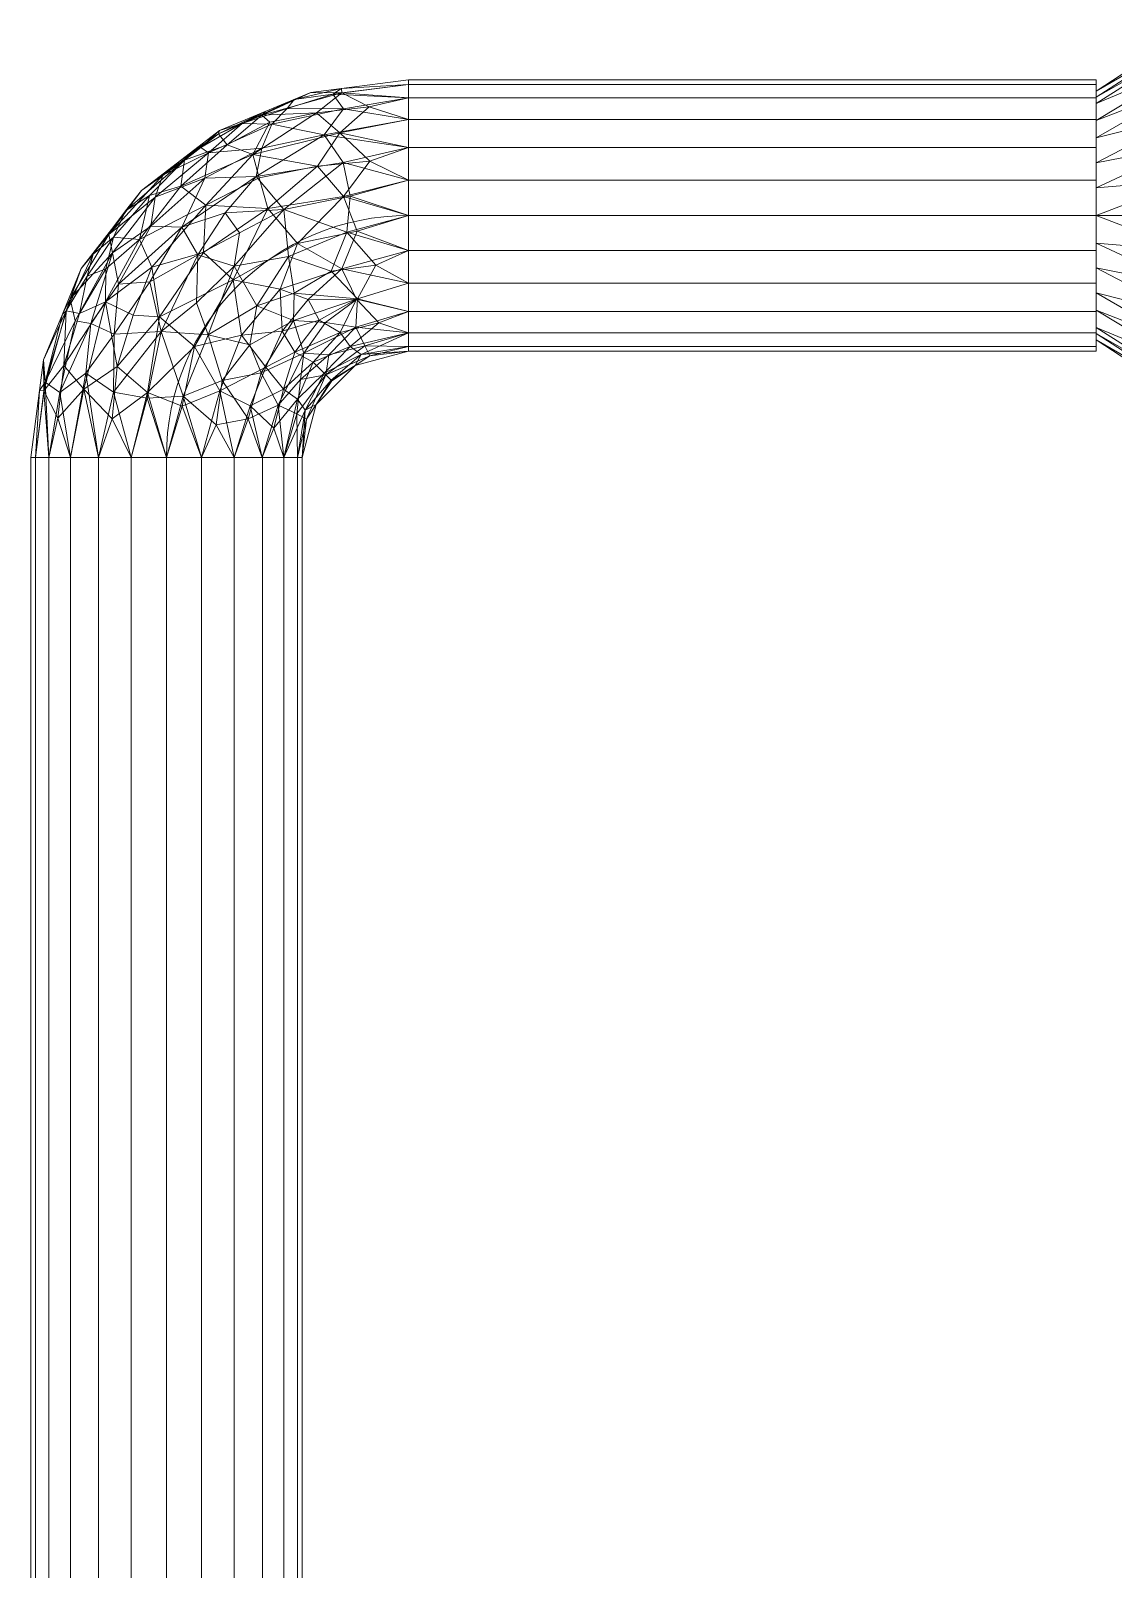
# Model space of a CAD drawing. Header units: inches. Extents: x -3033 to -2408, y 63 to 603.
# Drawn here: x -2914.29 to -2896.33, y 577.39 to 602.91 of the extents above; entities that cross this region are included whole.
import ezdxf

# ---------------------------------------------------------------- set-up
doc = ezdxf.new("R2010")
doc.units = ezdxf.units.IN
doc.header["$MEASUREMENT"] = 0
doc.layers.add('P-PIPE', color=3, linetype='Continuous', lineweight=9)
doc.layers.add('P-PIPE-CNTR', color=3, linetype='Continuous', lineweight=9)

# ---------------------------------------------------------------- blocks, each defined once
blk = doc.blocks.new('Transition - Generic - Plumbing-CW-1352572-07 - Penthouse Level')
at = {"layer": 'P-PIPE'}
mesh = blk.add_polyface(dxfattribs=at)
corners = [(0, -2.062), (0, -1.858, -0.895), (0, -1.286, -1.613), (0, -0.459, -2.011), (0, 0.459, -2.011), (0, 1.286, -1.613), (0, 1.858, -0.895), (0, 2.062), (1.531, 3.063), (1.531, 2.829, -1.172), (1.531, 2.166, -2.166), (1.531, 1.172, -2.829), (1.531, 0, -3.063), (1.531, -1.172, -2.829), (1.531, -2.166, -2.166), (1.531, -2.829, -1.172), (1.531, -3.063), (0, -1.96, -0.447), (0, -0.872, -1.812), (0, -1.572, -1.254), (1.531, -0.586, -2.946), (0, 0.872, -1.812), (0, 1.96, -0.447), (0, 1.572, -1.254), (1.531, 0.586, -2.946), (1.531, -2.946, -0.586), (1.531, -1.669, -2.497), (1.531, -2.497, -1.669), (1.531, 1.669, -2.497), (1.531, 2.946, -0.586), (1.531, 2.497, -1.669), (0, 0, -2.011)]
mesh.append_faces([[corners[k] for k in face] for face in [(0, 25, 16), (29, 7, 8)]], dxfattribs={"vtx0": -1})
mesh.append_faces([[corners[k] for k in face] for face in [(1, 15, 17), (7, 29, 22), (26, 18, 13), (18, 26, 2), (4, 24, 31), (30, 6, 9), (20, 31, 12), (6, 30, 23)]], dxfattribs={"vtx0": -1, "vtx1": -1})
mesh.append_faces([[corners[k] for k in face] for face in [(17, 15, 25), (19, 14, 27), (5, 10, 28), (20, 3, 31), (13, 18, 3), (4, 11, 24), (10, 5, 23), (9, 6, 22), (31, 24, 12)]], dxfattribs={"vtx0": -1, "vtx2": -1})
mesh.append_faces([[corners[k] for k in face] for face in [(27, 15, 1), (1, 19, 27), (20, 13, 3), (21, 5, 28), (26, 14, 2), (30, 10, 23), (4, 21, 11), (28, 11, 21), (19, 2, 14), (0, 17, 25), (29, 9, 22)]], dxfattribs={"vtx1": -1, "vtx2": -1})
mesh = blk.add_polyface(dxfattribs=at)
corners = [(0, 2.062), (0, 1.858, 0.895), (0, 1.286, 1.613), (0, 0.459, 2.011), (0, -0.459, 2.011), (0, -1.286, 1.613), (0, -1.858, 0.895), (0, -2.062), (1.531, -3.063), (1.531, -2.829, 1.172), (1.531, -2.166, 2.166), (1.531, -1.172, 2.829), (1.531, 0, 3.063), (1.531, 1.172, 2.829), (1.531, 2.166, 2.166), (1.531, 2.829, 1.172), (1.531, 3.063), (0, 1.96, 0.447), (0, 0.872, 1.812), (0, 1.572, 1.254), (1.531, 0.586, 2.946), (0, -0.872, 1.812), (0, -1.96, 0.447), (0, -1.572, 1.254), (1.531, -0.586, 2.946), (1.531, 2.946, 0.586), (1.531, 1.669, 2.497), (1.531, 2.497, 1.669), (1.531, -1.669, 2.497), (1.531, -2.946, 0.586), (1.531, -2.497, 1.669), (0, 0, 2.011)]
mesh.append_faces([[corners[k] for k in face] for face in [(0, 25, 16), (29, 7, 8)]], dxfattribs={"vtx0": -1})
mesh.append_faces([[corners[k] for k in face] for face in [(1, 15, 17), (7, 29, 22), (26, 18, 13), (18, 26, 2), (4, 24, 31), (30, 6, 9), (20, 31, 12), (6, 30, 23)]], dxfattribs={"vtx0": -1, "vtx1": -1})
mesh.append_faces([[corners[k] for k in face] for face in [(17, 15, 25), (19, 14, 27), (5, 10, 28), (20, 3, 31), (13, 18, 3), (4, 11, 24), (10, 5, 23), (9, 6, 22), (31, 24, 12)]], dxfattribs={"vtx0": -1, "vtx2": -1})
mesh.append_faces([[corners[k] for k in face] for face in [(27, 15, 1), (1, 19, 27), (20, 13, 3), (21, 5, 28), (26, 14, 2), (30, 10, 23), (4, 21, 11), (28, 11, 21), (19, 2, 14), (0, 17, 25), (29, 9, 22)]], dxfattribs={"vtx1": -1, "vtx2": -1})
mesh = blk.add_polyface(dxfattribs=at)
corners = [(1.531, -3.063), (1.531, -2.829, -1.172), (1.531, -2.166, -2.166), (1.531, -1.172, -2.829), (1.531, 0, -3.063), (1.531, 1.172, -2.829), (1.531, 2.166, -2.166), (1.531, 2.829, -1.172), (1.531, 3.063), (1.531, 2.829, 1.172), (1.531, 2.166, 2.166), (1.531, 1.172, 2.829), (1.531, 0, 3.063), (1.531, -1.172, 2.829), (1.531, -2.166, 2.166), (1.531, -2.829, 1.172)]
mesh.append_faces([[corners[k] for k in face] for face in [(0, 13, 14, 15)]], dxfattribs={"vtx0": -1})
mesh.append_faces([[corners[k] for k in face] for face in [(7, 3, 4)]], dxfattribs={"vtx0": -1, "vtx2": -1})
mesh.append_faces([[corners[k] for k in face] for face in [(7, 10, 11, 0), (7, 0, 1, 3)]], dxfattribs={"vtx0": -1, "vtx2": -1, "vtx3": -1})
mesh.append_faces([[corners[k] for k in face] for face in [(0, 11, 12, 13)]], dxfattribs={"vtx0": -1, "vtx3": -1})
mesh.append_faces([[corners[k] for k in face] for face in [(9, 10, 7, 8), (2, 3, 1), (6, 7, 4, 5)]], dxfattribs={"vtx1": -1})
mesh = blk.add_polyface(dxfattribs=at)
corners = [(0, -2.062), (0, -1.858, 0.895), (0, -1.286, 1.613), (0, -0.459, 2.011), (0, 0.459, 2.011), (0, 1.286, 1.613), (0, 1.858, 0.895), (0, 2.062), (0, 1.858, -0.895), (0, 1.286, -1.613), (0, 0.459, -2.011), (0, -0.459, -2.011), (0, -1.286, -1.613), (0, -1.858, -0.895)]
mesh.append_faces([[corners[k] for k in face] for face in [(11, 7, 8)]], dxfattribs={"vtx0": -1, "vtx2": -1})
mesh.append_faces([[corners[k] for k in face] for face in [(13, 2, 3, 7)]], dxfattribs={"vtx0": -1, "vtx2": -1, "vtx3": -1})
mesh.append_faces([[corners[k] for k in face] for face in [(7, 3, 4, 5)]], dxfattribs={"vtx0": -1, "vtx3": -1})
mesh.append_faces([[corners[k] for k in face] for face in [(1, 2, 13, 0)]], dxfattribs={"vtx1": -1})
mesh.append_faces([[corners[k] for k in face] for face in [(5, 6, 7)]], dxfattribs={"vtx2": -1})
mesh.append_faces([[corners[k] for k in face] for face in [(11, 12, 13, 7)]], dxfattribs={"vtx2": -1, "vtx3": -1})
mesh.append_faces([[corners[k] for k in face] for face in [(8, 9, 10, 11)]], dxfattribs={"vtx3": -1})
blk = doc.blocks.new('Elbow - Welded - Generic - Standard-1101236-07 - Penthouse Level')
at = {"layer": 'P-PIPE'}
mesh = blk.add_polyface(dxfattribs=at)
corners = [(-2.25, 4.016), (-2.487, 3.133), (-3.133, 2.487), (-4.016, 2.25), (-4.016, 2.173, 0.582), (-4.016, 1.949, 1.125), (-4.016, 1.591, 1.591), (-4.016, 1.125, 1.949), (-4.016, 0.582, 2.173), (-4.016, 0, 2.25), (-4.016, -0.582, 2.173), (-4.016, -1.125, 1.949), (-4.016, -1.591, 1.591), (-4.016, -1.949, 1.125), (-4.016, -2.173, 0.582), (-4.016, -2.25), (-2.394, -2.036), (-0.883, -1.411), (0.415, -0.415), (1.411, 0.883), (2.036, 2.394), (2.25, 4.016), (2.173, 4.016, 0.582), (1.949, 4.016, 1.125), (1.591, 4.016, 1.591), (1.125, 4.016, 1.949), (0.582, 4.016, 2.173), (0, 4.016, 2.25), (-0.582, 4.016, 2.173), (-1.125, 4.016, 1.949), (-1.591, 4.016, 1.591), (-1.949, 4.016, 1.125), (-2.173, 4.016, 0.582), (-0.254, 0.196, 1.804), (-1.498, 1.498, 2.204), (-2.28, 2.284, 1.618), (-1.75, -1.511, 1.109), (1.511, 1.75, 1.109), (0.086, 1.923, 2.171), (-1.951, -0.096, 2.173), (-2.646, 2.646, 0.862), (-0.923, 2.735, 2.148), (-2.735, 0.923, 2.148), (-2.615, -1.334, 1.664), (1.334, 2.615, 1.664), (-2.763, -2.01, 0.698), (2.01, 2.763, 0.698), (-1.854, 3.145, 1.49), (-3.143, 1.855, 1.491), (-0.279, 2.995, 2.246), (-2.995, 0.279, 2.246), (0.796, 1.142, 1.594), (0.186, -0.305, 1.009), (-2.93, -0.877, 2.017), (-1.488, -0.645, 1.846), (0.877, 2.93, 2.017), (-2.936, -1.77, 1.251), (1.77, 2.936, 1.251), (-1.573, 2.608, 1.905), (-3.17, 1.386, 1.869), (-2.109, 1.745, 1.989), (0.321, 3.03, 2.208), (-3.046, -0.322, 2.209), (-0.692, 1.979, 2.247), (-1.125, 0.84, 2.233), (-3.291, 2.162, 0.98), (-2.162, 3.291, 0.98), (-2.742, 2.742, 0.402), (-3.377, 2.326, 0.427), (-2.326, 3.377, 0.427), (-2.024, 0.683, 2.246), (-0.637, -0.617, 1.452), (-0.699, -1.038, 0.973), (-1.257, -1.527, 0.575), (-0.234, -0.913), (0.06, -0.666, 0.51), (0.954, 0.317, 0.558), (-2.697, 2.31, 1.266), (-2.225, 2.72, 1.343), (0.891, 0.623, 1.122), (0.259, 0.18, 1.442), (1.724, 1.638), (1.595, 1.385, 0.554), (0.868, 1.969, 1.851), (0.275, 1.102, 1.921), (-0.521, 0.656, 2.091), (-0.976, -0.044, 1.987), (-1.212, 0.29, 2.155), (-1.358, 3.374, 1.849), (-1.638, -1.724), (-2.904, -2.104), (2.104, 2.904), (-1.581, -1.118, 1.512), (-0.827, 3.475, 2.11), (-3.475, 0.827, 2.11), (1.252, 1.795, 1.473), (-1.387, 2.145, 2.107), (-2.642, 1.775, 1.771), (-2.12, 1.288, 2.14), (-0.501, 1.45, 2.225), (-2.005, -1.775, 0.77), (-2.12, -1.924, 0.372), (-0.573, -1.129, 0.577), (0.913, 0.234)]
mesh.append_faces([[corners[k] for k in face] for face in [(6, 48, 5), (2, 67, 1), (1, 69, 0), (13, 56, 12), (31, 47, 30), (29, 93, 28), (11, 53, 10), (3, 68, 2), (0, 69, 32), (74, 102, 17), (18, 75, 74), (91, 46, 20)]], dxfattribs={"vtx0": -1, "vtx1": -1})
mesh.append_faces([[corners[k] for k in face] for face in [(76, 52, 75), (14, 90, 45), (50, 42, 94), (45, 56, 13), (95, 37, 57), (12, 56, 43), (43, 53, 11), (73, 102, 72), (65, 40, 68), (48, 6, 59), (52, 76, 79), (47, 58, 88), (28, 93, 49), (48, 35, 77), (41, 63, 49), (59, 97, 48), (77, 35, 78), (76, 75, 18), (42, 50, 70), (57, 44, 95), (65, 77, 40), (44, 25, 55), (43, 92, 54), (33, 84, 85), (63, 34, 64), (46, 91, 22), (47, 31, 66), (23, 57, 46), (58, 47, 35), (80, 71, 52), (53, 54, 39), (96, 60, 34), (66, 32, 69), (58, 96, 41), (84, 51, 83), (73, 100, 101), (41, 96, 63), (61, 49, 38), (62, 50, 9), (39, 64, 70), (44, 55, 83), (80, 52, 79), (71, 33, 54), (52, 71, 72), (54, 53, 43), (62, 53, 39), (92, 43, 36), (33, 85, 86), (61, 55, 26), (83, 51, 95), (100, 56, 45), (43, 56, 36), (44, 57, 24), (37, 46, 57), (58, 35, 60), (41, 93, 88), (94, 59, 7), (98, 34, 60), (48, 97, 35), (98, 59, 42), (49, 61, 27), (55, 61, 38), (53, 62, 10), (50, 62, 39), (34, 98, 70), (38, 49, 63), (54, 33, 86), (99, 63, 64), (48, 65, 5), (40, 67, 68), (67, 69, 1), (77, 78, 40), (67, 2, 68), (69, 40, 66), (65, 68, 4), (69, 67, 40), (39, 70, 50), (34, 70, 64), (54, 92, 71), (71, 92, 72), (36, 73, 72), (100, 73, 36), (75, 102, 74), (72, 75, 52), (76, 19, 82), (37, 95, 79), (48, 77, 65), (35, 47, 78), (47, 66, 78), (40, 78, 66), (79, 76, 82), (80, 51, 33), (51, 80, 79), (71, 80, 33), (82, 46, 37), (46, 82, 81), (82, 37, 79), (55, 38, 83), (51, 84, 33), (83, 38, 84), (38, 99, 85), (38, 85, 84), (86, 87, 39), (87, 86, 85), (39, 54, 86), (85, 64, 87), (64, 39, 87), (47, 88, 30), (41, 88, 58), (45, 101, 100), (72, 92, 36), (88, 93, 29), (49, 93, 41), (50, 94, 8), (59, 94, 42), (83, 95, 44), (79, 95, 51), (60, 96, 58), (63, 96, 34), (59, 60, 97), (60, 35, 97), (59, 98, 60), (70, 98, 42), (85, 99, 64), (38, 63, 99), (56, 100, 36), (90, 101, 45), (73, 101, 89), (102, 73, 17), (75, 72, 102)]], dxfattribs={"vtx0": -1, "vtx1": -1, "vtx2": -1})
mesh.append_faces([[corners[k] for k in face] for face in [(101, 90, 16), (61, 26, 27), (45, 13, 14), (44, 24, 25), (66, 31, 32), (62, 9, 10), (65, 4, 5), (46, 22, 23), (46, 81, 20), (55, 25, 26), (57, 23, 24), (76, 18, 103)]], dxfattribs={"vtx0": -1, "vtx2": -1})
mesh.append_faces([[corners[k] for k in face] for face in [(7, 8, 94), (3, 4, 68), (19, 81, 82), (6, 7, 59), (29, 30, 88), (27, 28, 49), (11, 12, 43), (8, 9, 50), (89, 17, 73), (16, 89, 101), (103, 19, 76)]], dxfattribs={"vtx1": -1, "vtx2": -1})
mesh.append_faces([[corners[k] for k in face] for face in [(14, 15, 90), (91, 21, 22)]], dxfattribs={"vtx2": -1})
mesh = blk.add_polyface(dxfattribs=at)
corners = [(2.25, 4.016), (2.036, 2.394), (1.411, 0.883), (0.415, -0.415), (-0.883, -1.411), (-2.394, -2.036), (-4.016, -2.25), (-4.016, -2.173, -0.582), (-4.016, -1.949, -1.125), (-4.016, -1.591, -1.591), (-4.016, -1.125, -1.949), (-4.016, -0.582, -2.173), (-4.016, 0, -2.25), (-4.016, 0.582, -2.173), (-4.016, 1.125, -1.949), (-4.016, 1.591, -1.591), (-4.016, 1.949, -1.125), (-4.016, 2.173, -0.582), (-4.016, 2.25), (-3.133, 2.487), (-2.487, 3.133), (-2.25, 4.016), (-2.173, 4.016, -0.582), (-1.949, 4.016, -1.125), (-1.591, 4.016, -1.591), (-1.125, 4.016, -1.949), (-0.582, 4.016, -2.173), (0, 4.016, -2.25), (0.582, 4.016, -2.173), (1.125, 4.016, -1.949), (1.591, 4.016, -1.591), (1.949, 4.016, -1.125), (2.173, 4.016, -0.582), (-0.614, 0.614, -2.105), (-1.919, 1.919, -1.99), (1.011, 1.435, -1.546), (-1.435, -1.011, -1.546), (-2.615, 2.615, -0.959), (-2.175, 0.464, -2.25), (-0.464, 2.175, -2.25), (0.819, 2.507, -1.991), (1.703, 2.489, -1.2), (-2.507, -0.819, -1.991), (-2.489, -1.703, -1.2), (-1.942, 2.882, -1.527), (-2.882, 1.942, -1.527), (-2.911, 0.885, -2.14), (-0.885, 2.911, -2.14), (0.875, 0.358, -0.828), (1.369, 2.879, -1.688), (0.312, 2.937, -2.206), (0.116, 1.684, -2.129), (2.032, 2.908, -0.718), (1.661, 1.585, -0.63), (-2.879, -1.369, -1.688), (-2.937, -0.312, -2.206), (-1.684, -0.116, -2.129), (-2.908, -2.032, -0.718), (-1.585, -1.661, -0.63), (-0.302, -0.917, -0.635), (-2.734, 2.734, -0.458), (-3.156, 1.388, -1.87), (-1.388, 3.156, -1.87), (0.24, 0.859, -1.849), (-0.652, -0.172, -1.796), (-0.239, -0.483, -1.269), (-2.305, 3.231, -0.714), (-3.231, 2.305, -0.714), (-2.175, 3.048, -1.146), (-3.048, 2.175, -1.146), (-3.163, 0.263, -2.244), (-0.263, 3.163, -2.244), (0.445, 0.4, -1.442), (-1.889, 1.225, -2.192), (-1.109, 1.067, -2.247), (-1.247, 1.984, -2.174), (-2.904, -2.104), (2.104, 2.904), (-1.011, -1.169, -1.074), (0.9, 3.376, -2.044), (1.801, 3.365, -1.299), (-3.376, -0.9, -2.044), (-3.365, -1.801, -1.299), (-1.784, 3.526, -1.437), (-3.526, 1.784, -1.437), (-2.433, 2.433, -1.379), (-2.133, 2.268, -1.723), (-2.536, 1.737, -1.837), (-2.354, 1.393, -2.057), (-1.651, 2.518, -1.893), (0.913, 0.234), (0.677, -0.075, -0.421), (1.214, 0.641, -0.434), (0.281, -0.333, -0.814), (1.313, 1.01, -0.802), (1.005, 0.884, -1.202), (1.443, 1.626, -1.135), (1.724, 1.638), (-1.638, -1.724), (-0.234, -0.913), (-0.865, -1.351, -0.436), (0.552, 1.655, -1.948), (-1.542, -0.626, -1.875), (-1.714, -1.546, -1.024)]
mesh.append_faces([[corners[k] for k in face] for face in [(19, 67, 18), (28, 50, 27), (9, 82, 8), (8, 57, 7), (17, 67, 16), (30, 49, 29), (26, 47, 25), (98, 100, 4), (23, 66, 22), (76, 57, 5), (4, 100, 99)]], dxfattribs={"vtx0": -1, "vtx1": -1})
mesh.append_faces([[corners[k] for k in face] for face in [(16, 67, 69), (102, 56, 64), (58, 5, 57), (70, 46, 38), (61, 87, 88), (67, 19, 60), (59, 78, 65), (74, 38, 73), (46, 14, 61), (57, 8, 82), (62, 25, 47), (57, 76, 7), (80, 49, 30), (81, 54, 10), (86, 45, 85), (36, 43, 54), (42, 55, 56), (96, 53, 94), (23, 83, 68), (66, 68, 37), (50, 28, 79), (63, 33, 51), (26, 71, 47), (38, 46, 73), (52, 53, 41), (49, 40, 79), (81, 55, 42), (49, 35, 40), (100, 98, 58), (85, 37, 68), (34, 75, 73), (52, 41, 80), (39, 50, 51), (63, 51, 101), (34, 86, 89), (37, 60, 66), (87, 34, 88), (35, 49, 41), (51, 50, 40), (71, 50, 39), (101, 35, 63), (51, 33, 74), (52, 32, 77), (2, 92, 53), (53, 92, 94), (36, 54, 42), (82, 54, 43), (70, 55, 12), (38, 74, 56), (38, 56, 55), (56, 33, 64), (57, 43, 58), (78, 103, 36), (64, 65, 36), (65, 78, 36), (90, 91, 92), (67, 60, 37), (84, 61, 15), (45, 86, 87), (47, 75, 89), (83, 62, 44), (48, 93, 72), (64, 33, 63), (63, 35, 72), (64, 36, 102), (72, 64, 63), (91, 93, 48), (20, 66, 60), (67, 37, 69), (23, 68, 66), (85, 68, 44), (85, 69, 37), (69, 45, 84), (46, 70, 13), (55, 70, 38), (50, 71, 27), (47, 71, 39), (72, 35, 95), (64, 72, 65), (89, 75, 34), (74, 33, 56), (75, 74, 73), (51, 74, 39), (47, 39, 75), (74, 75, 39), (100, 78, 59), (103, 78, 58), (49, 79, 29), (50, 79, 40), (52, 80, 31), (49, 80, 41), (55, 81, 11), (54, 81, 42), (54, 82, 9), (57, 82, 43), (62, 83, 24), (68, 83, 44), (69, 84, 16), (61, 84, 45), (86, 85, 44), (69, 85, 45), (89, 44, 62), (86, 34, 87), (34, 73, 88), (45, 87, 61), (73, 46, 88), (61, 88, 46), (44, 89, 86), (89, 62, 47), (59, 93, 91), (78, 100, 58), (91, 48, 92), (94, 92, 48), (59, 65, 93), (72, 93, 65), (48, 95, 94), (94, 95, 96), (72, 95, 48), (96, 35, 41), (35, 96, 95), (53, 96, 41), (1, 53, 52), (3, 59, 91), (99, 100, 59), (51, 40, 101), (35, 101, 40), (36, 42, 102), (56, 102, 42), (58, 43, 103), (36, 103, 43)]], dxfattribs={"vtx0": -1, "vtx1": -1, "vtx2": -1})
mesh.append_faces([[corners[k] for k in face] for face in [(84, 15, 16), (91, 90, 3), (54, 9, 10), (81, 10, 11), (55, 11, 12), (80, 30, 31), (59, 3, 99), (46, 13, 14), (52, 77, 1), (52, 31, 32), (67, 17, 18), (53, 1, 97)]], dxfattribs={"vtx0": -1, "vtx2": -1})
mesh.append_faces([[corners[k] for k in face] for face in [(12, 13, 70), (23, 24, 83), (14, 15, 61), (19, 20, 60), (21, 22, 66), (26, 27, 71), (24, 25, 62), (28, 29, 79), (98, 5, 58), (2, 90, 92), (20, 21, 66), (97, 2, 53)]], dxfattribs={"vtx1": -1, "vtx2": -1})
mesh.append_faces([[corners[k] for k in face] for face in [(32, 0, 77), (76, 6, 7)]], dxfattribs={"vtx2": -1})
mesh = blk.add_polyface(dxfattribs=at)
corners = [(2.25, 4.016), (2.173, 4.016, -0.582), (1.949, 4.016, -1.125), (1.591, 4.016, -1.591), (1.125, 4.016, -1.949), (0.582, 4.016, -2.173), (0, 4.016, -2.25), (-0.582, 4.016, -2.173), (-1.125, 4.016, -1.949), (-1.591, 4.016, -1.591), (-1.949, 4.016, -1.125), (-2.173, 4.016, -0.582), (-2.25, 4.016), (-2.173, 4.016, 0.582), (-1.949, 4.016, 1.125), (-1.591, 4.016, 1.591), (-1.125, 4.016, 1.949), (-0.582, 4.016, 2.173), (0, 4.016, 2.25), (0.582, 4.016, 2.173), (1.125, 4.016, 1.949), (1.591, 4.016, 1.591), (1.949, 4.016, 1.125), (2.173, 4.016, 0.582)]
mesh.append_faces([[corners[k] for k in face] for face in [(2, 0, 1), (23, 21, 22), (13, 11, 12)]], dxfattribs={"vtx0": -1})
mesh.append_faces([[corners[k] for k in face] for face in [(21, 15, 20)]], dxfattribs={"vtx0": -1, "vtx1": -1})
mesh.append_faces([[corners[k] for k in face] for face in [(0, 13, 21, 23)]], dxfattribs={"vtx0": -1, "vtx1": -1, "vtx2": -1})
mesh.append_faces([[corners[k] for k in face] for face in [(0, 8, 9, 13)]], dxfattribs={"vtx0": -1, "vtx2": -1, "vtx3": -1})
mesh.append_faces([[corners[k] for k in face] for face in [(2, 3, 6, 0)]], dxfattribs={"vtx1": -1, "vtx2": -1, "vtx3": -1})
mesh.append_faces([[corners[k] for k in face] for face in [(18, 19, 20, 17)]], dxfattribs={"vtx2": -1})
mesh.append_faces([[corners[k] for k in face] for face in [(6, 7, 8, 0), (9, 10, 11, 13), (13, 14, 15, 21), (15, 16, 17, 20)]], dxfattribs={"vtx2": -1, "vtx3": -1})
mesh.append_faces([[corners[k] for k in face] for face in [(3, 4, 5, 6)]], dxfattribs={"vtx3": -1})
mesh = blk.add_polyface(dxfattribs=at)
corners = [(-4.016, -2.25), (-4.016, -2.173, 0.582), (-4.016, -1.949, 1.125), (-4.016, -1.591, 1.591), (-4.016, -1.125, 1.949), (-4.016, -0.582, 2.173), (-4.016, 0, 2.25), (-4.016, 0.582, 2.173), (-4.016, 1.125, 1.949), (-4.016, 1.591, 1.591), (-4.016, 1.949, 1.125), (-4.016, 2.173, 0.582), (-4.016, 2.25), (-4.016, 2.173, -0.582), (-4.016, 1.949, -1.125), (-4.016, 1.591, -1.591), (-4.016, 1.125, -1.949), (-4.016, 0.582, -2.173), (-4.016, 0, -2.25), (-4.016, -0.582, -2.173), (-4.016, -1.125, -1.949), (-4.016, -1.591, -1.591), (-4.016, -1.949, -1.125), (-4.016, -2.173, -0.582)]
mesh.append_faces([[corners[k] for k in face] for face in [(4, 9, 3)]], dxfattribs={"vtx0": -1, "vtx1": -1})
mesh.append_faces([[corners[k] for k in face] for face in [(21, 0, 16)]], dxfattribs={"vtx0": -1, "vtx1": -1, "vtx2": -1})
mesh.append_faces([[corners[k] for k in face] for face in [(11, 15, 3, 9)]], dxfattribs={"vtx0": -1, "vtx1": -1, "vtx2": -1, "vtx3": -1})
mesh.append_faces([[corners[k] for k in face] for face in [(16, 0, 1, 15)]], dxfattribs={"vtx0": -1, "vtx2": -1})
mesh.append_faces([[corners[k] for k in face] for face in [(10, 11, 9), (12, 13, 11)]], dxfattribs={"vtx1": -1})
mesh.append_faces([[corners[k] for k in face] for face in [(19, 20, 21, 18), (22, 23, 0, 21)]], dxfattribs={"vtx2": -1})
mesh.append_faces([[corners[k] for k in face] for face in [(16, 17, 18, 21), (13, 14, 15, 11), (7, 8, 9, 4), (1, 2, 3, 15)]], dxfattribs={"vtx2": -1, "vtx3": -1})
mesh.append_faces([[corners[k] for k in face] for face in [(4, 5, 6, 7)]], dxfattribs={"vtx3": -1})

msp = doc.modelspace()

# ---------------------------------------------------------------- linework, layer by layer
at = {"layer": 'P-PIPE-CNTR', "color": 1}
for p, q in [((-2908.021, 599.846, 1105), (-2896.612, 599.846, 1105)), ((-2908.021, 599.846, 1105), (-2896.612, 599.846, 1105)), ((-2896.612, 599.846, 1105), (-2895.081, 599.846, 1105)), ((-2912.037, 492.854, 1105), (-2912.037, 595.83, 1105)), ((-2912.037, 492.854, 1105), (-2912.037, 595.83, 1105))]:
    msp.add_line(p, q, dxfattribs=at)
msp.add_arc((-2908.021, 595.83, 1105), 4.016, 90, 180, dxfattribs=at)

# ---------------------------------------------------------------- block references
at = {"layer": 'P-PIPE', "color": 1}
msp.add_blockref('Transition - Generic - Plumbing-CW-1352572-07 - Penthouse Level', (-2896.612, 599.846, 1105), dxfattribs=at)
at = {"layer": 'P-PIPE', "color": 1, "rotation": 180}
msp.add_blockref('Elbow - Welded - Generic - Standard-1101236-07 - Penthouse Level', (-2912.037, 599.846, 1105), dxfattribs=at)

# ---------------------------------------------------------------- meshes
at = {"layer": 'P-PIPE', "color": 1}
mesh = msp.add_polyface(dxfattribs=at)
corners = [(-2908.021, 597.596, 1105), (-2908.021, 597.672, 1105.582), (-2908.021, 597.897, 1106.125), (-2908.021, 598.255, 1106.591), (-2908.021, 598.721, 1106.949), (-2908.021, 599.263, 1107.173), (-2908.021, 599.846, 1107.25), (-2908.021, 600.428, 1107.173), (-2908.021, 600.971, 1106.949), (-2908.021, 601.437, 1106.591), (-2908.021, 601.794, 1106.125), (-2908.021, 602.019, 1105.582), (-2908.021, 602.096, 1105), (-2908.021, 602.019, 1104.418), (-2908.021, 601.794, 1103.875), (-2908.021, 601.437, 1103.409), (-2908.021, 600.971, 1103.051), (-2908.021, 600.428, 1102.827), (-2908.021, 599.846, 1102.75), (-2908.021, 599.263, 1102.827), (-2908.021, 598.721, 1103.051), (-2908.021, 598.255, 1103.409), (-2908.021, 597.897, 1103.875), (-2908.021, 597.672, 1104.418)]
mesh.append_faces([[corners[k] for k in face] for face in [(18, 15, 16, 17), (13, 11, 12)]], dxfattribs={"vtx0": -1, "color": 1})
mesh.append_faces([[corners[k] for k in face] for face in [(15, 11, 13, 14)]], dxfattribs={"vtx0": -1, "vtx1": -1, "color": 1})
mesh.append_faces([[corners[k] for k in face] for face in [(21, 3, 15, 18), (9, 15, 3, 6)]], dxfattribs={"vtx0": -1, "vtx1": -1, "vtx2": -1, "vtx3": -1, "color": 1})
mesh.append_faces([[corners[k] for k in face] for face in [(23, 0, 1), (7, 8, 9, 6)]], dxfattribs={"vtx2": -1, "color": 1})
mesh.append_faces([[corners[k] for k in face] for face in [(21, 22, 23, 3), (1, 2, 3, 23), (9, 10, 11, 15)]], dxfattribs={"vtx2": -1, "vtx3": -1, "color": 1})
mesh.append_faces([[corners[k] for k in face] for face in [(18, 19, 20, 21), (3, 4, 5, 6)]], dxfattribs={"vtx3": -1, "color": 1})
mesh = msp.add_polyface(dxfattribs=at)
corners = [(-2908.021, 602.096, 1105), (-2908.021, 602.019, 1105.582), (-2908.021, 601.794, 1106.125), (-2908.021, 601.437, 1106.591), (-2908.021, 600.971, 1106.949), (-2908.021, 600.428, 1107.173), (-2908.021, 599.846, 1107.25), (-2896.612, 599.846, 1107.25), (-2896.612, 600.428, 1107.173), (-2896.612, 600.971, 1106.949), (-2896.612, 601.437, 1106.591), (-2896.612, 601.794, 1106.125), (-2896.612, 602.019, 1105.582), (-2896.612, 602.096, 1105)]
mesh.append_faces([[corners[k] for k in face] for face in [(7, 8, 5, 6)]], dxfattribs={"vtx1": -1, "color": 1})
mesh.append_faces([[corners[k] for k in face] for face in [(8, 9, 4, 5), (3, 4, 9, 10), (11, 12, 1, 2), (2, 3, 10, 11)]], dxfattribs={"vtx1": -1, "vtx3": -1, "color": 1})
mesh.append_faces([[corners[k] for k in face] for face in [(12, 13, 0, 1)]], dxfattribs={"vtx3": -1, "color": 1})
mesh = msp.add_polyface(dxfattribs=at)
corners = [(-2908.021, 599.846, 1102.75), (-2908.021, 600.428, 1102.827), (-2908.021, 600.971, 1103.051), (-2908.021, 601.437, 1103.409), (-2908.021, 601.794, 1103.875), (-2908.021, 602.019, 1104.418), (-2908.021, 602.096, 1105), (-2896.612, 602.096, 1105), (-2896.612, 602.019, 1104.418), (-2896.612, 601.794, 1103.875), (-2896.612, 601.437, 1103.409), (-2896.612, 600.971, 1103.051), (-2896.612, 600.428, 1102.827), (-2896.612, 599.846, 1102.75)]
mesh.append_faces([[corners[k] for k in face] for face in [(7, 8, 5, 6)]], dxfattribs={"vtx1": -1, "color": 1})
mesh.append_faces([[corners[k] for k in face] for face in [(8, 9, 4, 5), (3, 4, 9, 10), (11, 12, 1, 2), (2, 3, 10, 11)]], dxfattribs={"vtx1": -1, "vtx3": -1, "color": 1})
mesh.append_faces([[corners[k] for k in face] for face in [(12, 13, 0, 1)]], dxfattribs={"vtx3": -1, "color": 1})
mesh = msp.add_polyface(dxfattribs=at)
corners = [(-2896.612, 597.596, 1105), (-2896.612, 597.672, 1104.418), (-2896.612, 597.897, 1103.875), (-2896.612, 598.255, 1103.409), (-2896.612, 598.721, 1103.051), (-2896.612, 599.263, 1102.827), (-2896.612, 599.846, 1102.75), (-2896.612, 600.428, 1102.827), (-2896.612, 600.971, 1103.051), (-2896.612, 601.437, 1103.409), (-2896.612, 601.794, 1103.875), (-2896.612, 602.019, 1104.418), (-2896.612, 602.096, 1105), (-2896.612, 602.019, 1105.582), (-2896.612, 601.794, 1106.125), (-2896.612, 601.437, 1106.591), (-2896.612, 600.971, 1106.949), (-2896.612, 600.428, 1107.173), (-2896.612, 599.846, 1107.25), (-2896.612, 599.263, 1107.173), (-2896.612, 598.721, 1106.949), (-2896.612, 598.255, 1106.591), (-2896.612, 597.897, 1106.125), (-2896.612, 597.672, 1105.582)]
mesh.append_faces([[corners[k] for k in face] for face in [(23, 21, 22)]], dxfattribs={"vtx0": -1, "color": 1})
mesh.append_faces([[corners[k] for k in face] for face in [(11, 13, 9, 10)]], dxfattribs={"vtx0": -1, "vtx1": -1, "color": 1})
mesh.append_faces([[corners[k] for k in face] for face in [(9, 21, 3, 6), (21, 9, 15, 18)]], dxfattribs={"vtx0": -1, "vtx1": -1, "vtx2": -1, "vtx3": -1, "color": 1})
mesh.append_faces([[corners[k] for k in face] for face in [(8, 9, 6, 7), (12, 13, 11)]], dxfattribs={"vtx1": -1, "color": 1})
mesh.append_faces([[corners[k] for k in face] for face in [(4, 5, 6, 3), (19, 20, 21, 18)]], dxfattribs={"vtx2": -1, "color": 1})
mesh.append_faces([[corners[k] for k in face] for face in [(1, 2, 3, 21), (23, 0, 1, 21), (13, 14, 15, 9)]], dxfattribs={"vtx2": -1, "vtx3": -1, "color": 1})
mesh.append_faces([[corners[k] for k in face] for face in [(15, 16, 17, 18)]], dxfattribs={"vtx3": -1, "color": 1})
mesh = msp.add_polyface(dxfattribs=at)
corners = [(-2908.021, 599.846, 1107.25), (-2908.021, 599.263, 1107.173), (-2908.021, 598.721, 1106.949), (-2908.021, 598.255, 1106.591), (-2908.021, 597.897, 1106.125), (-2908.021, 597.672, 1105.582), (-2908.021, 597.596, 1105), (-2896.612, 597.596, 1105), (-2896.612, 597.672, 1105.582), (-2896.612, 597.897, 1106.125), (-2896.612, 598.255, 1106.591), (-2896.612, 598.721, 1106.949), (-2896.612, 599.263, 1107.173), (-2896.612, 599.846, 1107.25)]
mesh.append_faces([[corners[k] for k in face] for face in [(8, 9, 4, 5), (3, 4, 9, 10), (11, 12, 1, 2), (2, 3, 10, 11)]], dxfattribs={"vtx1": -1, "vtx3": -1, "color": 1})
mesh.append_faces([[corners[k] for k in face] for face in [(6, 7, 8, 5)]], dxfattribs={"vtx2": -1, "color": 1})
mesh.append_faces([[corners[k] for k in face] for face in [(12, 13, 0, 1)]], dxfattribs={"vtx3": -1, "color": 1})
mesh = msp.add_polyface(dxfattribs=at)
corners = [(-2908.021, 597.596, 1105), (-2908.021, 597.672, 1104.418), (-2908.021, 597.897, 1103.875), (-2908.021, 598.255, 1103.409), (-2908.021, 598.721, 1103.051), (-2908.021, 599.263, 1102.827), (-2908.021, 599.846, 1102.75), (-2896.612, 599.846, 1102.75), (-2896.612, 599.263, 1102.827), (-2896.612, 598.721, 1103.051), (-2896.612, 598.255, 1103.409), (-2896.612, 597.897, 1103.875), (-2896.612, 597.672, 1104.418), (-2896.612, 597.596, 1105)]
mesh.append_faces([[corners[k] for k in face] for face in [(7, 8, 5, 6)]], dxfattribs={"vtx1": -1, "color": 1})
mesh.append_faces([[corners[k] for k in face] for face in [(8, 9, 4, 5), (3, 4, 9, 10), (11, 12, 1, 2), (2, 3, 10, 11)]], dxfattribs={"vtx1": -1, "vtx3": -1, "color": 1})
mesh.append_faces([[corners[k] for k in face] for face in [(12, 13, 0, 1)]], dxfattribs={"vtx3": -1, "color": 1})
mesh = msp.add_polyface(dxfattribs=at)
corners = [(-2909.786, 595.83, 1105), (-2909.863, 595.83, 1104.418), (-2910.088, 595.83, 1103.875), (-2910.445, 595.83, 1103.409), (-2910.911, 595.83, 1103.051), (-2911.454, 595.83, 1102.827), (-2912.036, 595.83, 1102.75), (-2912.619, 595.83, 1102.827), (-2913.161, 595.83, 1103.051), (-2913.628, 595.83, 1103.409), (-2913.985, 595.83, 1103.875), (-2914.21, 595.83, 1104.418), (-2914.286, 595.83, 1105), (-2914.21, 595.83, 1105.582), (-2913.985, 595.83, 1106.125), (-2913.628, 595.83, 1106.591), (-2913.161, 595.83, 1106.949), (-2912.619, 595.83, 1107.173), (-2912.036, 595.83, 1107.25), (-2911.454, 595.83, 1107.173), (-2910.911, 595.83, 1106.949), (-2910.445, 595.83, 1106.591), (-2910.088, 595.83, 1106.125), (-2909.863, 595.83, 1105.582)]
mesh.append_faces([[corners[k] for k in face] for face in [(2, 0, 1), (0, 22, 23), (14, 12, 13)]], dxfattribs={"vtx0": -1, "color": 1})
mesh.append_faces([[corners[k] for k in face] for face in [(22, 14, 21)]], dxfattribs={"vtx0": -1, "vtx1": -1, "color": 1})
mesh.append_faces([[corners[k] for k in face] for face in [(3, 6, 9, 2)]], dxfattribs={"vtx0": -1, "vtx1": -1, "vtx2": -1, "color": 1})
mesh.append_faces([[corners[k] for k in face] for face in [(2, 14, 22, 0)]], dxfattribs={"vtx0": -1, "vtx1": -1, "vtx2": -1, "vtx3": -1, "color": 1})
mesh.append_faces([[corners[k] for k in face] for face in [(2, 9, 10, 14), (21, 14, 15, 18)]], dxfattribs={"vtx0": -1, "vtx2": -1, "vtx3": -1, "color": 1})
mesh.append_faces([[corners[k] for k in face] for face in [(20, 21, 18, 19)]], dxfattribs={"vtx1": -1, "color": 1})
mesh.append_faces([[corners[k] for k in face] for face in [(4, 5, 6, 3), (16, 17, 18, 15)]], dxfattribs={"vtx2": -1, "color": 1})
mesh.append_faces([[corners[k] for k in face] for face in [(10, 11, 12, 14)]], dxfattribs={"vtx2": -1, "vtx3": -1, "color": 1})
mesh.append_faces([[corners[k] for k in face] for face in [(6, 7, 8, 9)]], dxfattribs={"vtx3": -1, "color": 1})
mesh = msp.add_polyface(dxfattribs=at)
corners = [(-2914.286, 492.854, 1105), (-2914.21, 492.854, 1105.582), (-2913.985, 492.854, 1106.125), (-2913.628, 492.854, 1106.591), (-2913.161, 492.854, 1106.949), (-2912.619, 492.854, 1107.173), (-2912.036, 492.854, 1107.25), (-2912.036, 595.83, 1107.25), (-2912.619, 595.83, 1107.173), (-2913.161, 595.83, 1106.949), (-2913.628, 595.83, 1106.591), (-2913.985, 595.83, 1106.125), (-2914.21, 595.83, 1105.582), (-2914.286, 595.83, 1105)]
mesh.append_faces([[corners[k] for k in face] for face in [(7, 8, 5, 6)]], dxfattribs={"vtx1": -1, "color": 1})
mesh.append_faces([[corners[k] for k in face] for face in [(8, 9, 4, 5), (3, 4, 9, 10), (11, 12, 1, 2), (2, 3, 10, 11)]], dxfattribs={"vtx1": -1, "vtx3": -1, "color": 1})
mesh.append_faces([[corners[k] for k in face] for face in [(12, 13, 0, 1)]], dxfattribs={"vtx3": -1, "color": 1})
mesh = msp.add_polyface(dxfattribs=at)
corners = [(-2912.036, 492.854, 1102.75), (-2912.619, 492.854, 1102.827), (-2913.161, 492.854, 1103.051), (-2913.628, 492.854, 1103.409), (-2913.985, 492.854, 1103.875), (-2914.21, 492.854, 1104.418), (-2914.286, 492.854, 1105), (-2914.286, 595.83, 1105), (-2914.21, 595.83, 1104.418), (-2913.985, 595.83, 1103.875), (-2913.628, 595.83, 1103.409), (-2913.161, 595.83, 1103.051), (-2912.619, 595.83, 1102.827), (-2912.036, 595.83, 1102.75)]
mesh.append_faces([[corners[k] for k in face] for face in [(7, 8, 5, 6)]], dxfattribs={"vtx1": -1, "color": 1})
mesh.append_faces([[corners[k] for k in face] for face in [(8, 9, 4, 5), (3, 4, 9, 10), (11, 12, 1, 2), (2, 3, 10, 11)]], dxfattribs={"vtx1": -1, "vtx3": -1, "color": 1})
mesh.append_faces([[corners[k] for k in face] for face in [(12, 13, 0, 1)]], dxfattribs={"vtx3": -1, "color": 1})
mesh = msp.add_polyface(dxfattribs=at)
corners = [(-2912.036, 492.854, 1107.25), (-2911.454, 492.854, 1107.173), (-2910.911, 492.854, 1106.949), (-2910.445, 492.854, 1106.591), (-2910.088, 492.854, 1106.125), (-2909.863, 492.854, 1105.582), (-2909.786, 492.854, 1105), (-2909.786, 595.83, 1105), (-2909.863, 595.83, 1105.582), (-2910.088, 595.83, 1106.125), (-2910.445, 595.83, 1106.591), (-2910.911, 595.83, 1106.949), (-2911.454, 595.83, 1107.173), (-2912.036, 595.83, 1107.25)]
mesh.append_faces([[corners[k] for k in face] for face in [(8, 9, 4, 5), (3, 4, 9, 10), (11, 12, 1, 2), (2, 3, 10, 11)]], dxfattribs={"vtx1": -1, "vtx3": -1, "color": 1})
mesh.append_faces([[corners[k] for k in face] for face in [(6, 7, 8, 5)]], dxfattribs={"vtx2": -1, "color": 1})
mesh.append_faces([[corners[k] for k in face] for face in [(12, 13, 0, 1)]], dxfattribs={"vtx3": -1, "color": 1})
mesh = msp.add_polyface(dxfattribs=at)
corners = [(-2909.786, 492.854, 1105), (-2909.863, 492.854, 1104.418), (-2910.088, 492.854, 1103.875), (-2910.445, 492.854, 1103.409), (-2910.911, 492.854, 1103.051), (-2911.454, 492.854, 1102.827), (-2912.036, 492.854, 1102.75), (-2912.036, 595.83, 1102.75), (-2911.454, 595.83, 1102.827), (-2910.911, 595.83, 1103.051), (-2910.445, 595.83, 1103.409), (-2910.088, 595.83, 1103.875), (-2909.863, 595.83, 1104.418), (-2909.786, 595.83, 1105)]
mesh.append_faces([[corners[k] for k in face] for face in [(7, 8, 5, 6)]], dxfattribs={"vtx1": -1, "color": 1})
mesh.append_faces([[corners[k] for k in face] for face in [(8, 9, 4, 5), (3, 4, 9, 10), (11, 12, 1, 2), (2, 3, 10, 11)]], dxfattribs={"vtx1": -1, "vtx3": -1, "color": 1})
mesh.append_faces([[corners[k] for k in face] for face in [(12, 13, 0, 1)]], dxfattribs={"vtx3": -1, "color": 1})

doc.saveas('drawing.dxf')
